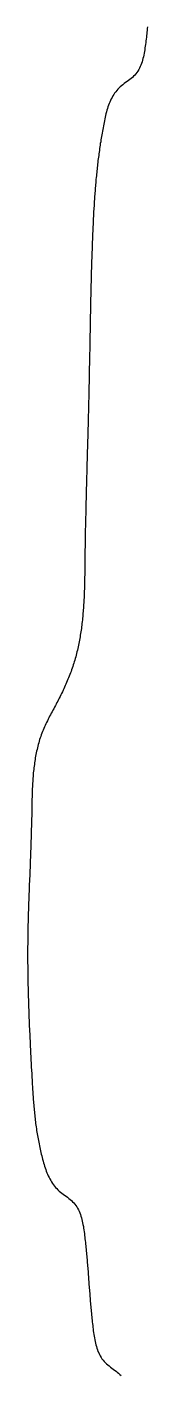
# Model space of a CAD drawing. Extents: x 40 to 225, y 4 to 261.
# Drawn here: x 100.48 to 101.86, y 36.32 to 51.85 of the extents above; entities that cross this region are included whole.
import ezdxf

# ---------------------------------------------------------------- set-up
doc = ezdxf.new("R2010")
doc.units = 0
doc.layers.get('0').update_dxf_attribs({"linetype": 'CONTINUOUS'})

msp = doc.modelspace()

# ---------------------------------------------------------------- linework, layer by layer
at = {"color": 7}
msp.add_polyline3d([(101.863, 51.8524, 0), (101.861, 51.8326, 0), (101.859, 51.8127, 0), (101.857, 51.7928, 0), (101.855, 51.7728, 0), (101.853, 51.7527, 0), (101.851, 51.7325, 0), (101.848, 51.7122, 0), (101.846, 51.6919, 0), (101.843, 51.6714, 0), (101.841, 51.6509, 0), (101.838, 51.6303, 0), (101.835, 51.6097, 0), (101.832, 51.5891, 0), (101.829, 51.5686, 0), (101.825, 51.5483, 0), (101.821, 51.5281, 0), (101.817, 51.5081, 0), (101.812, 51.4883, 0), (101.807, 51.4688, 0), (101.801, 51.4496, 0), (101.795, 51.4308, 0), (101.788, 51.4124, 0), (101.78, 51.3945, 0), (101.772, 51.377, 0), (101.763, 51.36, 0), (101.753, 51.3436, 0), (101.742, 51.3278, 0), (101.73, 51.3127, 0), (101.718, 51.2982, 0), (101.704, 51.2844, 0), (101.69, 51.2713, 0), (101.675, 51.2586, 0), (101.66, 51.2463, 0), (101.644, 51.2343, 0), (101.628, 51.2225, 0), (101.612, 51.2107, 0), (101.596, 51.1988, 0), (101.58, 51.1868, 0), (101.564, 51.1744, 0), (101.549, 51.1617, 0), (101.535, 51.1484, 0), (101.522, 51.1345, 0), (101.509, 51.12, 0), (101.497, 51.105, 0), (101.485, 51.0895, 0), (101.475, 51.0735, 0), (101.464, 51.057, 0), (101.455, 51.0401, 0), (101.446, 51.0228, 0), (101.437, 51.005, 0), (101.429, 50.987, 0), (101.422, 50.9686, 0), (101.415, 50.9498, 0), (101.408, 50.9308, 0), (101.402, 50.9116, 0), (101.396, 50.8921, 0), (101.39, 50.8724, 0), (101.385, 50.8526, 0), (101.38, 50.8326, 0), (101.375, 50.8125, 0), (101.371, 50.7922, 0), (101.367, 50.772, 0), (101.363, 50.7516, 0), (101.359, 50.7313, 0), (101.355, 50.7109, 0), (101.351, 50.6906, 0), (101.347, 50.6704, 0), (101.344, 50.6502, 0), (101.34, 50.63, 0), (101.337, 50.6098, 0), (101.333, 50.5897, 0), (101.33, 50.5696, 0), (101.327, 50.5496, 0), (101.324, 50.5296, 0), (101.32, 50.5096, 0), (101.317, 50.4897, 0), (101.314, 50.4697, 0), (101.312, 50.4499, 0), (101.309, 50.43, 0), (101.306, 50.4102, 0), (101.303, 50.3904, 0), (101.301, 50.3706, 0), (101.298, 50.3509, 0), (101.296, 50.3312, 0), (101.293, 50.3115, 0), (101.291, 50.2918, 0), (101.289, 50.2722, 0), (101.286, 50.2525, 0), (101.284, 50.2329, 0), (101.282, 50.2133, 0), (101.28, 50.1938, 0), (101.278, 50.1742, 0), (101.276, 50.1547, 0), (101.274, 50.1352, 0), (101.272, 50.1157, 0), (101.27, 50.0962, 0), (101.268, 50.0768, 0), (101.267, 50.0573, 0), (101.265, 50.0379, 0), (101.263, 50.0185, 0), (101.262, 49.9991, 0), (101.26, 49.9797, 0), (101.259, 49.9603, 0), (101.257, 49.9409, 0), (101.256, 49.9215, 0), (101.254, 49.9021, 0), (101.253, 49.8828, 0), (101.252, 49.8634, 0), (101.25, 49.8441, 0), (101.249, 49.8247, 0), (101.248, 49.8054, 0), (101.247, 49.7861, 0), (101.246, 49.7667, 0), (101.244, 49.7474, 0), (101.243, 49.728, 0), (101.242, 49.7087, 0), (101.241, 49.6894, 0), (101.24, 49.67, 0), (101.239, 49.6507, 0), (101.238, 49.6313, 0), (101.237, 49.612, 0), (101.236, 49.5926, 0), (101.236, 49.5733, 0), (101.235, 49.5539, 0), (101.234, 49.5345, 0), (101.233, 49.5151, 0), (101.232, 49.4957, 0), (101.231, 49.4763, 0), (101.23, 49.4569, 0), (101.23, 49.4375, 0), (101.229, 49.418, 0), (101.228, 49.3986, 0), (101.227, 49.3791, 0), (101.227, 49.3596, 0), (101.226, 49.3401, 0), (101.225, 49.3206, 0), (101.224, 49.3011, 0), (101.224, 49.2816, 0), (101.223, 49.2621, 0), (101.222, 49.2426, 0), (101.222, 49.223, 0), (101.221, 49.2035, 0), (101.221, 49.1839, 0), (101.22, 49.1643, 0), (101.219, 49.1448, 0), (101.219, 49.1252, 0), (101.218, 49.1056, 0), (101.218, 49.086, 0), (101.217, 49.0664, 0), (101.216, 49.0467, 0), (101.216, 49.0271, 0), (101.215, 49.0075, 0), (101.215, 48.9878, 0), (101.214, 48.9682, 0), (101.214, 48.9485, 0), (101.213, 48.9289, 0), (101.213, 48.9092, 0), (101.212, 48.8895, 0), (101.212, 48.8699, 0), (101.211, 48.8502, 0), (101.211, 48.8305, 0), (101.21, 48.8108, 0), (101.21, 48.7911, 0), (101.209, 48.7714, 0), (101.209, 48.7517, 0), (101.208, 48.732, 0), (101.208, 48.7122, 0), (101.208, 48.6925, 0), (101.207, 48.6728, 0), (101.207, 48.6531, 0), (101.206, 48.6333, 0), (101.206, 48.6136, 0), (101.206, 48.5938, 0), (101.205, 48.5741, 0), (101.205, 48.5543, 0), (101.204, 48.5346, 0), (101.204, 48.5148, 0), (101.204, 48.4951, 0), (101.203, 48.4753, 0), (101.203, 48.4555, 0), (101.202, 48.4358, 0), (101.202, 48.416, 0), (101.202, 48.3962, 0), (101.201, 48.3765, 0), (101.201, 48.3567, 0), (101.201, 48.3369, 0), (101.2, 48.3171, 0), (101.2, 48.2973, 0), (101.2, 48.2776, 0), (101.199, 48.2578, 0), (101.199, 48.238, 0), (101.198, 48.2182, 0), (101.198, 48.1984, 0), (101.198, 48.1787, 0), (101.197, 48.1589, 0), (101.197, 48.1391, 0), (101.197, 48.1193, 0), (101.196, 48.0995, 0), (101.196, 48.0798, 0), (101.196, 48.06, 0), (101.195, 48.0402, 0), (101.195, 48.0204, 0), (101.195, 48.0007, 0), (101.194, 47.9809, 0), (101.194, 47.9611, 0), (101.193, 47.9414, 0), (101.193, 47.9216, 0), (101.193, 47.9018, 0), (101.192, 47.8821, 0), (101.192, 47.8623, 0), (101.192, 47.8426, 0), (101.191, 47.8228, 0), (101.191, 47.8031, 0), (101.19, 47.7833, 0), (101.19, 47.7636, 0), (101.19, 47.7438, 0), (101.189, 47.7241, 0), (101.189, 47.7044, 0), (101.188, 47.6847, 0), (101.188, 47.6649, 0), (101.187, 47.6452, 0), (101.187, 47.6255, 0), (101.187, 47.6058, 0), (101.186, 47.5861, 0), (101.186, 47.5664, 0), (101.185, 47.5467, 0), (101.185, 47.527, 0), (101.184, 47.5074, 0), (101.184, 47.4877, 0), (101.183, 47.468, 0), (101.183, 47.4483, 0), (101.182, 47.4287, 0), (101.182, 47.409, 0), (101.181, 47.3893, 0), (101.181, 47.3697, 0), (101.18, 47.35, 0), (101.18, 47.3304, 0), (101.179, 47.3107, 0), (101.179, 47.2911, 0), (101.178, 47.2714, 0), (101.178, 47.2518, 0), (101.177, 47.2322, 0), (101.177, 47.2125, 0), (101.176, 47.1929, 0), (101.176, 47.1733, 0), (101.175, 47.1536, 0), (101.175, 47.134, 0), (101.174, 47.1144, 0), (101.173, 47.0948, 0), (101.173, 47.0751, 0), (101.172, 47.0555, 0), (101.172, 47.0359, 0), (101.171, 47.0163, 0), (101.171, 46.9966, 0), (101.17, 46.977, 0), (101.17, 46.9574, 0), (101.169, 46.9378, 0), (101.169, 46.9182, 0), (101.168, 46.8985, 0), (101.167, 46.8789, 0), (101.167, 46.8593, 0), (101.166, 46.8397, 0), (101.166, 46.82, 0), (101.165, 46.8004, 0), (101.165, 46.7808, 0), (101.164, 46.7612, 0), (101.164, 46.7415, 0), (101.163, 46.7219, 0), (101.163, 46.7023, 0), (101.162, 46.6826, 0), (101.162, 46.663, 0), (101.161, 46.6434, 0), (101.161, 46.6237, 0), (101.16, 46.6041, 0), (101.159, 46.5844, 0), (101.159, 46.5648, 0), (101.158, 46.5451, 0), (101.158, 46.5255, 0), (101.157, 46.5058, 0), (101.157, 46.4861, 0), (101.156, 46.4665, 0), (101.156, 46.4468, 0), (101.155, 46.4271, 0), (101.155, 46.4075, 0), (101.154, 46.3878, 0), (101.154, 46.3681, 0), (101.153, 46.3484, 0), (101.153, 46.3287, 0), (101.153, 46.309, 0), (101.152, 46.2893, 0), (101.152, 46.2696, 0), (101.151, 46.2499, 0), (101.151, 46.2302, 0), (101.15, 46.2104, 0), (101.15, 46.1907, 0), (101.149, 46.171, 0), (101.149, 46.1512, 0), (101.149, 46.1315, 0), (101.148, 46.1117, 0), (101.148, 46.092, 0), (101.147, 46.0722, 0), (101.147, 46.0524, 0), (101.147, 46.0327, 0), (101.146, 46.0129, 0), (101.146, 45.9931, 0), (101.146, 45.9733, 0), (101.145, 45.9535, 0), (101.145, 45.9336, 0), (101.145, 45.9138, 0), (101.144, 45.894, 0), (101.144, 45.8741, 0), (101.144, 45.8543, 0), (101.143, 45.8344, 0), (101.143, 45.8146, 0), (101.143, 45.7947, 0), (101.143, 45.7748, 0), (101.142, 45.7549, 0), (101.142, 45.735, 0), (101.142, 45.7151, 0), (101.142, 45.6952, 0), (101.141, 45.6753, 0), (101.141, 45.6554, 0), (101.141, 45.6354, 0), (101.141, 45.6155, 0), (101.14, 45.5956, 0), (101.14, 45.5756, 0), (101.14, 45.5557, 0), (101.14, 45.5358, 0), (101.139, 45.5158, 0), (101.139, 45.4959, 0), (101.138, 45.476, 0), (101.138, 45.4561, 0), (101.137, 45.4362, 0), (101.137, 45.4162, 0), (101.136, 45.3963, 0), (101.136, 45.3764, 0), (101.135, 45.3565, 0), (101.134, 45.3367, 0), (101.133, 45.3168, 0), (101.133, 45.2969, 0), (101.132, 45.2771, 0), (101.131, 45.2572, 0), (101.13, 45.2374, 0), (101.129, 45.2176, 0), (101.127, 45.1978, 0), (101.126, 45.1781, 0), (101.125, 45.1583, 0), (101.123, 45.1386, 0), (101.122, 45.1188, 0), (101.12, 45.0991, 0), (101.118, 45.0794, 0), (101.117, 45.0598, 0), (101.115, 45.0401, 0), (101.113, 45.0205, 0), (101.11, 45.0009, 0), (101.108, 44.9814, 0), (101.106, 44.9618, 0), (101.103, 44.9423, 0), (101.101, 44.9228, 0), (101.098, 44.9034, 0), (101.095, 44.8839, 0), (101.092, 44.8645, 0), (101.089, 44.8452, 0), (101.086, 44.8258, 0), (101.083, 44.8065, 0), (101.079, 44.7873, 0), (101.076, 44.768, 0), (101.072, 44.7488, 0), (101.068, 44.7297, 0), (101.064, 44.7105, 0), (101.059, 44.6915, 0), (101.055, 44.6724, 0), (101.05, 44.6534, 0), (101.046, 44.6344, 0), (101.041, 44.6155, 0), (101.036, 44.5966, 0), (101.03, 44.5778, 0), (101.025, 44.559, 0), (101.019, 44.5402, 0), (101.014, 44.5215, 0), (101.008, 44.5028, 0), (101.001, 44.4842, 0), (100.995, 44.4657, 0), (100.989, 44.4471, 0), (100.982, 44.4287, 0), (100.975, 44.4102, 0), (100.968, 44.3918, 0), (100.961, 44.3735, 0), (100.954, 44.3552, 0), (100.946, 44.337, 0), (100.939, 44.3187, 0), (100.931, 44.3006, 0), (100.923, 44.2825, 0), (100.915, 44.2644, 0), (100.907, 44.2464, 0), (100.899, 44.2284, 0), (100.89, 44.2105, 0), (100.882, 44.1926, 0), (100.873, 44.1748, 0), (100.865, 44.157, 0), (100.856, 44.1392, 0), (100.847, 44.1215, 0), (100.838, 44.1039, 0), (100.829, 44.0863, 0), (100.819, 44.0687, 0), (100.81, 44.0512, 0), (100.801, 44.0337, 0), (100.791, 44.0162, 0), (100.782, 43.9988, 0), (100.773, 43.9813, 0), (100.763, 43.9638, 0), (100.754, 43.9464, 0), (100.745, 43.9289, 0), (100.735, 43.9114, 0), (100.726, 43.8939, 0), (100.717, 43.8764, 0), (100.709, 43.8588, 0), (100.7, 43.8412, 0), (100.691, 43.8235, 0), (100.683, 43.8057, 0), (100.675, 43.7879, 0), (100.667, 43.77, 0), (100.66, 43.7521, 0), (100.652, 43.734, 0), (100.645, 43.7159, 0), (100.639, 43.6977, 0), (100.632, 43.6794, 0), (100.626, 43.661, 0), (100.62, 43.6425, 0), (100.614, 43.6239, 0), (100.609, 43.6052, 0), (100.604, 43.5865, 0), (100.599, 43.5677, 0), (100.594, 43.5488, 0), (100.59, 43.5299, 0), (100.585, 43.5108, 0), (100.581, 43.4917, 0), (100.577, 43.4726, 0), (100.574, 43.4534, 0), (100.57, 43.4341, 0), (100.567, 43.4147, 0), (100.564, 43.3953, 0), (100.561, 43.3759, 0), (100.559, 43.3564, 0), (100.556, 43.3368, 0), (100.554, 43.3172, 0), (100.551, 43.2976, 0), (100.549, 43.2779, 0), (100.547, 43.2581, 0), (100.546, 43.2383, 0), (100.544, 43.2185, 0), (100.542, 43.1987, 0), (100.541, 43.1788, 0), (100.54, 43.1589, 0), (100.539, 43.139, 0), (100.537, 43.119, 0), (100.536, 43.099, 0), (100.535, 43.079, 0), (100.535, 43.059, 0), (100.534, 43.0389, 0), (100.533, 43.0188, 0), (100.533, 42.9988, 0), (100.532, 42.9787, 0), (100.531, 42.9586, 0), (100.531, 42.9385, 0), (100.531, 42.9184, 0), (100.53, 42.8983, 0), (100.53, 42.8782, 0), (100.529, 42.8581, 0), (100.529, 42.8379, 0), (100.529, 42.8179, 0), (100.528, 42.7978, 0), (100.528, 42.7777, 0), (100.528, 42.7576, 0), (100.527, 42.7376, 0), (100.527, 42.7175, 0), (100.526, 42.6975, 0), (100.526, 42.6775, 0), (100.525, 42.6576, 0), (100.525, 42.6376, 0), (100.524, 42.6176, 0), (100.524, 42.5977, 0), (100.523, 42.5778, 0), (100.523, 42.5579, 0), (100.522, 42.538, 0), (100.522, 42.5181, 0), (100.521, 42.4983, 0), (100.52, 42.4784, 0), (100.52, 42.4586, 0), (100.519, 42.4388, 0), (100.518, 42.419, 0), (100.518, 42.3992, 0), (100.517, 42.3794, 0), (100.516, 42.3596, 0), (100.515, 42.3399, 0), (100.515, 42.3201, 0), (100.514, 42.3004, 0), (100.513, 42.2806, 0), (100.512, 42.2609, 0), (100.512, 42.2412, 0), (100.511, 42.2215, 0), (100.51, 42.2018, 0), (100.509, 42.1821, 0), (100.509, 42.1625, 0), (100.508, 42.1428, 0), (100.507, 42.1232, 0), (100.506, 42.1035, 0), (100.505, 42.0839, 0), (100.505, 42.0642, 0), (100.504, 42.0446, 0), (100.503, 42.025, 0), (100.502, 42.0054, 0), (100.501, 41.9858, 0), (100.501, 41.9662, 0), (100.5, 41.9466, 0), (100.499, 41.927, 0), (100.498, 41.9074, 0), (100.498, 41.8878, 0), (100.497, 41.8682, 0), (100.496, 41.8486, 0), (100.495, 41.8291, 0), (100.495, 41.8095, 0), (100.494, 41.7899, 0), (100.493, 41.7703, 0), (100.493, 41.7508, 0), (100.492, 41.7312, 0), (100.491, 41.7116, 0), (100.491, 41.6921, 0), (100.49, 41.6725, 0), (100.489, 41.653, 0), (100.489, 41.6334, 0), (100.488, 41.6138, 0), (100.488, 41.5943, 0), (100.487, 41.5747, 0), (100.486, 41.5551, 0), (100.486, 41.5356, 0), (100.485, 41.516, 0), (100.485, 41.4964, 0), (100.485, 41.4769, 0), (100.484, 41.4573, 0), (100.484, 41.4377, 0), (100.483, 41.4181, 0), (100.483, 41.3985, 0), (100.483, 41.3789, 0), (100.482, 41.3593, 0), (100.482, 41.3397, 0), (100.482, 41.3201, 0), (100.482, 41.3005, 0), (100.482, 41.2809, 0), (100.481, 41.2613, 0), (100.481, 41.2416, 0), (100.481, 41.222, 0), (100.481, 41.2024, 0), (100.481, 41.1827, 0), (100.481, 41.1631, 0), (100.481, 41.1434, 0), (100.481, 41.1238, 0), (100.481, 41.1041, 0), (100.481, 41.0844, 0), (100.481, 41.0647, 0), (100.482, 41.0451, 0), (100.482, 41.0254, 0), (100.482, 41.0057, 0), (100.482, 40.986, 0), (100.482, 40.9663, 0), (100.483, 40.9466, 0), (100.483, 40.9269, 0), (100.483, 40.9072, 0), (100.484, 40.8875, 0), (100.484, 40.8678, 0), (100.484, 40.8481, 0), (100.485, 40.8283, 0), (100.485, 40.8086, 0), (100.486, 40.7889, 0), (100.486, 40.7692, 0), (100.487, 40.7495, 0), (100.487, 40.7297, 0), (100.488, 40.71, 0), (100.488, 40.6903, 0), (100.489, 40.6706, 0), (100.49, 40.6508, 0), (100.49, 40.6311, 0), (100.491, 40.6114, 0), (100.492, 40.5916, 0), (100.492, 40.5719, 0), (100.493, 40.5522, 0), (100.494, 40.5325, 0), (100.494, 40.5127, 0), (100.495, 40.493, 0), (100.496, 40.4733, 0), (100.497, 40.4536, 0), (100.497, 40.4338, 0), (100.498, 40.4141, 0), (100.499, 40.3944, 0), (100.5, 40.3747, 0), (100.501, 40.355, 0), (100.501, 40.3353, 0), (100.502, 40.3156, 0), (100.503, 40.2958, 0), (100.504, 40.2761, 0), (100.505, 40.2564, 0), (100.506, 40.2367, 0), (100.507, 40.2171, 0), (100.508, 40.1974, 0), (100.509, 40.1777, 0), (100.51, 40.158, 0), (100.51, 40.1383, 0), (100.511, 40.1186, 0), (100.512, 40.099, 0), (100.513, 40.0793, 0), (100.514, 40.0596, 0), (100.515, 40.04, 0), (100.516, 40.0203, 0), (100.517, 40.0007, 0), (100.518, 39.9811, 0), (100.519, 39.9614, 0), (100.52, 39.9418, 0), (100.521, 39.9222, 0), (100.522, 39.9026, 0), (100.523, 39.883, 0), (100.524, 39.8634, 0), (100.525, 39.8438, 0), (100.527, 39.8242, 0), (100.528, 39.8046, 0), (100.529, 39.785, 0), (100.53, 39.7655, 0), (100.531, 39.7459, 0), (100.532, 39.7264, 0), (100.533, 39.7068, 0), (100.534, 39.6873, 0), (100.535, 39.6677, 0), (100.536, 39.6482, 0), (100.537, 39.6287, 0), (100.539, 39.6092, 0), (100.54, 39.5896, 0), (100.541, 39.5701, 0), (100.542, 39.5506, 0), (100.544, 39.5311, 0), (100.545, 39.5116, 0), (100.547, 39.4921, 0), (100.548, 39.4726, 0), (100.55, 39.4531, 0), (100.551, 39.4336, 0), (100.553, 39.4141, 0), (100.555, 39.3946, 0), (100.557, 39.3751, 0), (100.559, 39.3556, 0), (100.561, 39.3361, 0), (100.563, 39.3166, 0), (100.565, 39.2971, 0), (100.567, 39.2776, 0), (100.569, 39.2581, 0), (100.572, 39.2385, 0), (100.574, 39.219, 0), (100.577, 39.1995, 0), (100.58, 39.18, 0), (100.582, 39.1605, 0), (100.585, 39.1409, 0), (100.588, 39.1214, 0), (100.591, 39.1019, 0), (100.595, 39.0823, 0), (100.598, 39.0628, 0), (100.602, 39.0432, 0), (100.605, 39.0236, 0), (100.609, 39.0041, 0), (100.613, 38.9845, 0), (100.617, 38.9649, 0), (100.621, 38.9453, 0), (100.625, 38.9257, 0), (100.63, 38.9061, 0), (100.634, 38.8865, 0), (100.639, 38.8668, 0), (100.644, 38.8472, 0), (100.649, 38.8276, 0), (100.654, 38.8079, 0), (100.66, 38.7882, 0), (100.665, 38.7686, 0), (100.671, 38.7491, 0), (100.677, 38.7296, 0), (100.683, 38.7103, 0), (100.69, 38.6911, 0), (100.697, 38.6721, 0), (100.704, 38.6534, 0), (100.712, 38.6348, 0), (100.72, 38.6166, 0), (100.729, 38.5986, 0), (100.738, 38.581, 0), (100.748, 38.5638, 0), (100.758, 38.5469, 0), (100.769, 38.5305, 0), (100.78, 38.5145, 0), (100.792, 38.499, 0), (100.804, 38.4841, 0), (100.817, 38.4696, 0), (100.831, 38.4558, 0), (100.846, 38.4425, 0), (100.861, 38.4298, 0), (100.876, 38.4175, 0), (100.892, 38.4054, 0), (100.908, 38.3936, 0), (100.924, 38.3818, 0), (100.94, 38.3699, 0), (100.956, 38.3579, 0), (100.971, 38.3456, 0), (100.986, 38.3329, 0), (101, 38.3197, 0), (101.014, 38.3059, 0), (101.026, 38.2914, 0), (101.037, 38.2762, 0), (101.048, 38.2603, 0), (101.058, 38.2438, 0), (101.067, 38.2268, 0), (101.075, 38.2093, 0), (101.083, 38.1913, 0), (101.09, 38.1728, 0), (101.096, 38.154, 0), (101.102, 38.1348, 0), (101.107, 38.1153, 0), (101.112, 38.0955, 0), (101.116, 38.0754, 0), (101.12, 38.0552, 0), (101.124, 38.0348, 0), (101.127, 38.0143, 0), (101.13, 37.9938, 0), (101.133, 37.9732, 0), (101.136, 37.9526, 0), (101.138, 37.932, 0), (101.141, 37.9116, 0), (101.143, 37.8912, 0), (101.145, 37.8709, 0), (101.148, 37.8507, 0), (101.15, 37.8306, 0), (101.152, 37.8106, 0), (101.154, 37.7907, 0), (101.156, 37.7708, 0), (101.158, 37.751, 0), (101.16, 37.7313, 0), (101.161, 37.7116, 0), (101.163, 37.692, 0), (101.165, 37.6724, 0), (101.167, 37.6529, 0), (101.168, 37.6334, 0), (101.17, 37.614, 0), (101.172, 37.5946, 0), (101.173, 37.5752, 0), (101.175, 37.5559, 0), (101.176, 37.5366, 0), (101.178, 37.5174, 0), (101.179, 37.4981, 0), (101.181, 37.4789, 0), (101.182, 37.4597, 0), (101.184, 37.4405, 0), (101.185, 37.4213, 0), (101.186, 37.4021, 0), (101.188, 37.3829, 0), (101.189, 37.3637, 0), (101.191, 37.3445, 0), (101.192, 37.3253, 0), (101.194, 37.306, 0), (101.195, 37.2868, 0), (101.197, 37.2675, 0), (101.198, 37.2482, 0), (101.2, 37.2289, 0), (101.201, 37.2096, 0), (101.203, 37.1902, 0), (101.204, 37.1708, 0), (101.206, 37.1513, 0), (101.208, 37.1318, 0), (101.209, 37.1123, 0), (101.211, 37.0927, 0), (101.213, 37.0731, 0), (101.215, 37.0534, 0), (101.217, 37.0336, 0), (101.219, 37.0138, 0), (101.221, 36.9939, 0), (101.223, 36.974, 0), (101.225, 36.954, 0), (101.227, 36.9339, 0), (101.229, 36.9137, 0), (101.232, 36.8935, 0), (101.234, 36.8731, 0), (101.236, 36.8527, 0), (101.239, 36.8322, 0), (101.242, 36.8117, 0), (101.245, 36.7912, 0), (101.248, 36.7707, 0), (101.251, 36.7504, 0), (101.255, 36.7301, 0), (101.259, 36.71, 0), (101.263, 36.6901, 0), (101.268, 36.6704, 0), (101.274, 36.651, 0), (101.28, 36.6319, 0), (101.286, 36.6131, 0), (101.293, 36.5947, 0), (101.301, 36.5768, 0), (101.309, 36.5593, 0), (101.318, 36.5423, 0), (101.328, 36.5259, 0), (101.339, 36.51, 0), (101.351, 36.4947, 0), (101.363, 36.4801, 0), (101.376, 36.4662, 0), (101.391, 36.4528, 0), (101.405, 36.4399, 0), (101.421, 36.4275, 0), (101.437, 36.4153, 0), (101.453, 36.4033, 0), (101.469, 36.3915, 0), (101.485, 36.3797, 0), (101.501, 36.3678, 0), (101.516, 36.3557, 0), (101.531, 36.3434, 0), (101.546, 36.3307, 0), (101.56, 36.3176, 0)], dxfattribs=at)

doc.saveas('drawing.dxf')
